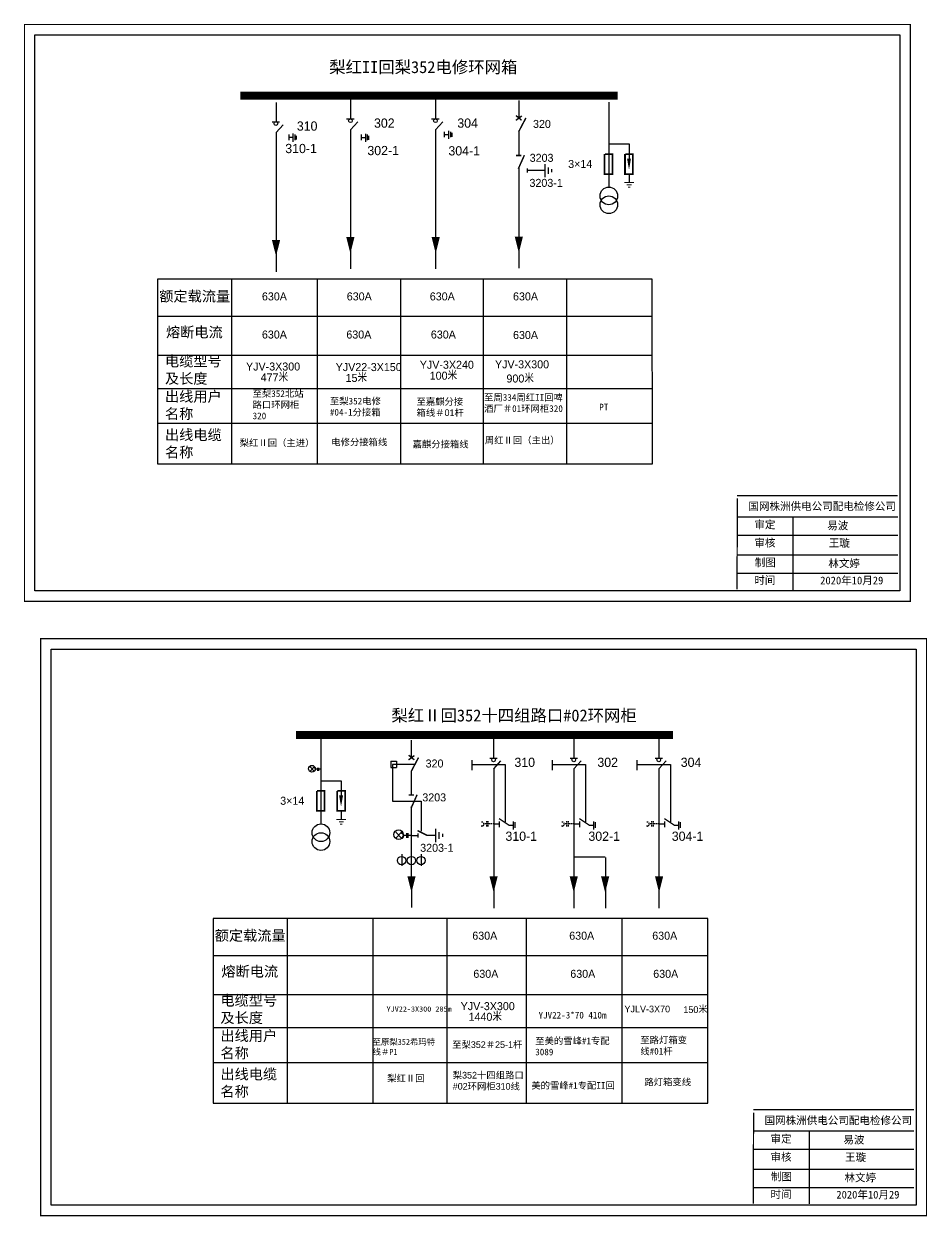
# Model space of a CAD drawing. Extents: x -42 to 505, y -336 to -58.
# Drawn here: x 235.4 to 363.3, y -226.7 to -57.8 of the extents above; entities that cross this region are included whole.
import ezdxf

# ---------------------------------------------------------------- set-up
doc = ezdxf.new("R2010")
doc.units = 0
doc.header["$LTSCALE"] = 0.774411
doc.linetypes.add('DASHED', pattern=[0.45, 0.3, -0.15])
doc.linetypes.add('HIDDEN', pattern=[0.375, 0.25, -0.125])
doc.layers.get('0').update_dxf_attribs({"linetype": 'CONTINUOUS'})
doc.layers.add('1', color=7, linetype='CONTINUOUS')
doc.layers.add('F11', color=7, linetype='CONTINUOUS')
doc.styles.add('HZ', font='')
doc.styles.add('hztxt_txtstyle_0.00_0_0', font='', dxfattribs={"bigfont": 'hztxt.shx'})
doc.styles.add('hztxt_txtstyle_1.67_0_0', font='', dxfattribs={"height": 1.668838, "bigfont": 'hztxt.shx'})
doc.styles.add('hztxt_txtstyle_1.69_0_0', font='', dxfattribs={"height": 1.687901, "bigfont": 'hztxt.shx'})
doc.styles.add('hztxt_txtstyle_2.00_0_0', font='', dxfattribs={"height": 2, "bigfont": 'hztxt.shx'})
doc.styles.add('hztxt_txtstyle_2.70_0_0', font='simkai.ttf', dxfattribs={"height": 2.7})
doc.styles.add('hztxt_txtstyle_3.00_0_0', font='', dxfattribs={"height": 3})
doc.styles.add('KaiTi_GB2312_txtstyle_1.09_0_0', font='simkai_0.ttf', dxfattribs={"height": 1.0944})
doc.styles.add('字体', font='simkai_0.ttf', dxfattribs={"height": 2.5})
doc.styles.get('HZ').set_extended_font_data('SimSun')
doc.styles.get('hztxt_txtstyle_0.00_0_0').set_extended_font_data('hztxt')
doc.styles.get('hztxt_txtstyle_1.67_0_0').set_extended_font_data('hztxt')
doc.styles.get('hztxt_txtstyle_1.69_0_0').set_extended_font_data('hztxt')
doc.styles.get('hztxt_txtstyle_2.00_0_0').set_extended_font_data('hztxt')
doc.styles.get('hztxt_txtstyle_3.00_0_0').set_extended_font_data('SimSun')

# ---------------------------------------------------------------- blocks, each defined once
blk = doc.blocks.new('JD')
for points in [[(-2, 0.2), (-2, -0.2), (2, 0.2), (2, -0.2)], [(1, -1.2), (1, -0.8), (-1, -1.2), (-1, -0.8)], [(-0.5, -1.8), (-0.5, -2.2), (0.5, -1.8), (0.5, -2.2)]]:
    blk.add_trace(points)

msp = doc.modelspace()

# ---------------------------------------------------------------- linework, layer by layer
for p, q in [((305.45, -68.69), (305.45, -71.2)), ((318.2, -68.93), (318.2, -81.02)), ((305.45, -73.06), (305.45, -76.43)), ((318.19, -74.85), (321.08, -74.85)), ((321.08, -74.85), (321.08, -76.96)), ((305.45, -78.11), (305.45, -88.06)), ((306.67, -78.58), (309.17, -78.58)), ((321.08, -79.18), (321.08, -80.27)), ((305.45, -89.4), (305.45, -92.43)), ((277.41, -159.13), (277.41, -171.22)), ((290.24, -159.29), (290.24, -161.79)), ((287.34, -162.26), (287.34, -163.17)), ((287.34, -162.26), (288.15, -162.26)), ((287.34, -163.17), (288.15, -163.17)), ((290.65, -162.74), (287.6, -162.74)), ((287.6, -162.74), (287.6, -167.93)), ((288.15, -162.26), (288.15, -163.17)), ((290.24, -163.65), (290.24, -167.02)), ((277.4, -165.05), (280.29, -165.05)), ((280.29, -165.05), (280.29, -167.16)), ((287.6, -167.93), (291.62, -167.93)), ((290.24, -168.7), (290.24, -178.65)), ((291.62, -167.93), (291.62, -172.21)), ((280.29, -169.38), (280.29, -170.47)), ((290.24, -172.79), (291.18, -172.79)), ((292.41, -172.76), (293.69, -172.76)), ((288.89, -175.45), (288.89, -177.11)), ((291.65, -175.45), (291.65, -177.11)), ((290.25, -179.99), (290.25, -183.02))]:
    msp.add_line(p, q)
at = {"linetype": 'ByBlock'}
for p, q in [((254.31, -94.01), (254.31, -120.17)), ((270.72, -94.01), (254.31, -94.01)), ((264.79, -93.95), (264.79, -120.17)), ((324.38, -94.01), (270.72, -94.01)), ((276.92, -93.95), (276.92, -120.17)), ((288.71, -93.95), (288.71, -120.17)), ((300.42, -93.95), (300.42, -120.17)), ((312.21, -93.95), (312.21, -120.17)), ((324.39, -120.17), (324.38, -94.01)), ((254.41, -99.24), (324.38, -99.24)), ((254.41, -104.76), (324.38, -104.76)), ((254.41, -109.47), (324.38, -109.47)), ((254.41, -114.42), (324.38, -114.42)), ((254.31, -120.17), (324.39, -120.17)), ((272.64, -184.5), (272.64, -210.72)), ((284.77, -184.5), (284.77, -210.72)), ((295.27, -184.5), (295.27, -210.72)), ((306.51, -184.59), (306.51, -210.81)), ((320.06, -184.5), (320.06, -210.72)), ((262.26, -189.79), (332.23, -189.79)), ((262.26, -195.31), (332.23, -195.31)), ((262.26, -200.02), (332.23, -200.02)), ((262.26, -204.97), (332.23, -204.97))]:
    msp.add_line(p, q, dxfattribs=at)
at = {"color": 0, "linetype": 'Continuous'}
for p, q in [((336.39, -127.65), (359.14, -127.65)), ((344.3, -127.6), (344.28, -137.99)), ((336.39, -130.24), (359.14, -130.24)), ((336.39, -133.07), (359.14, -133.07)), ((336.39, -135.66), (359.14, -135.66)), ((338.68, -214.65), (361.43, -214.65)), ((346.59, -214.6), (346.58, -224.99)), ((338.68, -217.24), (361.43, -217.24)), ((338.68, -220.07), (361.43, -220.07)), ((338.68, -222.66), (361.43, -222.66))]:
    msp.add_line(p, q, dxfattribs=at)
at = {"linetype": 'Continuous'}
for p, q in [((275.91, -163.09), (276.46, -163.68)), ((276.46, -163.09), (275.91, -163.68)), ((288.85, -172.32), (288.07, -173.17)), ((288.07, -172.32), (288.85, -173.17)), ((313.29, -175.81), (317.71, -175.81)), ((278.57, -184.56), (262.16, -184.56)), ((262.16, -184.56), (262.16, -210.72)), ((332.23, -184.56), (278.57, -184.56)), ((332.23, -210.72), (332.23, -184.56)), ((262.16, -210.72), (332.24, -210.72))]:
    msp.add_line(p, q, dxfattribs=at)
at = {"color": 0, "linetype": 'Continuous', "const_width": 0.182}
for points in [[(235.45, -57.93), (360.93, -57.93), (360.93, -139.63), (235.45, -139.63)], [(237.74, -144.93), (363.22, -144.93), (363.22, -226.63), (237.74, -226.63)]]:
    msp.add_lwpolyline(points, close=True, dxfattribs=at)
at = {"color": 0, "linetype": 'Continuous'}
for points in [[(236.92, -59.4), (359.45, -59.4), (359.45, -138.15), (236.92, -138.15)], [(239.21, -146.4), (361.74, -146.4), (361.74, -225.15), (239.21, -225.15)]]:
    msp.add_lwpolyline(points, close=True, dxfattribs=at)
for points, const_width in [([(266.04, -68.01), (319.46, -68.01)], 1.13), ([(305.06, -70.82), (305.86, -71.49)], 0.204), ([(305.06, -71.5), (305.89, -70.88)], 0.204), ([(305.45, -73.11), (306.47, -71.17)], 0.204), ([(305.08, -76.48), (305.83, -76.48)], 0.204), ([(305.4, -78.36), (306.26, -76.44)], 0.204), ([(317.62, -76.29), (317.62, -79.11), (318.75, -79.11), (318.75, -76.29), (317.66, -76.29)], 0.238), ([(320.51, -76.29), (320.51, -79.11), (321.64, -79.11), (321.64, -76.29), (320.55, -76.29)], 0.238), ([(306.66, -78.29), (306.66, -78.92)], 0.204), ([(273.89, -158.55), (327.3, -158.55)], 1.13), ([(289.85, -162.1), (290.68, -161.47)], 0.204), ([(289.86, -161.42), (290.66, -162.08)], 0.204), ([(290.24, -163.7), (291.26, -161.77)], 0.204), ([(276.84, -166.49), (276.84, -169.31), (277.96, -169.31), (277.96, -166.49), (276.87, -166.49)], 0.238), ([(279.73, -166.49), (279.73, -169.31), (280.85, -169.31), (280.85, -166.49), (279.76, -166.49)], 0.238), ([(289.87, -167.07), (290.63, -167.07)], 0.204), ([(290.2, -168.95), (291.06, -167.03)], 0.204), ([(291.13, -172.11), (292.49, -172.79)], 0.204), ([(291.18, -172.48), (291.18, -173.1)], 0.204)]:
    msp.add_lwpolyline(points, dxfattribs=dict(const_width=const_width))
for points, format in [([(321.08, -76.93, 0.555, 0, 0), (321.08, -78.51, 0, 0, 0)], "xyseb"), ([(281.61, -88.05, 1.16, 0, 0), (281.61, -90.35, 0, 0, 0)], "xyseb"), ([(293.7, -88.05, 1.16, 0, 0), (293.7, -90.35, 0, 0, 0)], "xyseb"), ([(305.47, -87.99, 1.16, 0, 0), (305.47, -90.29, 0, 0, 0)], "xyseb"), ([(271.08, -88.46, 1.16, 0, 0), (271.08, -90.76, 0, 0, 0)], "xyseb"), ([(280.29, -167.13, 0.555, 0, 0), (280.29, -168.71, 0, 0, 0)], "xyseb"), ([(288.76, -172.43, -0.877934), (288.78, -173.26)], "xyb"), ([(290.27, -178.58, 1.16, 0, 0), (290.27, -180.88, 0, 0, 0)], "xyseb"), ([(301.9, -178.58, 1.16, 0, 0), (301.9, -180.88, 0, 0, 0)], "xyseb"), ([(313.25, -178.58, 1.16, 0, 0), (313.25, -180.88, 0, 0, 0)], "xyseb"), ([(317.7, -178.6, 1.16, 0, 0), (317.7, -180.9, 0, 0, 0)], "xyseb"), ([(325.34, -178.58, 1.16, 0, 0), (325.34, -180.88, 0, 0, 0)], "xyseb")]:
    msp.add_lwpolyline(points, format=format)
at = {"color": 0, "linetype": 'Continuous', "const_width": 0.182}
for points in [[(336.44, -125.05), (336.37, -137.95)], [(336.39, -124.65), (359.14, -124.65)], [(338.73, -212.05), (338.67, -224.94)], [(338.68, -211.65), (361.43, -211.65)]]:
    msp.add_lwpolyline(points, dxfattribs=at)
for points in [[(289.55, -172.78), (289.13, -172.78)], [(289.55, -172.49), (289.55, -173.11)], [(289.75, -172.49), (289.75, -173.11)], [(290.24, -172.78), (289.75, -172.78)]]:
    msp.add_lwpolyline(points)
for centre, radius in [((318.22, -82.21), 1.25), ((318.22, -83.46), 1.25), ((277.44, -172.41), 1.25), ((277.44, -173.66), 1.25), ((288.86, -176.35), 0.589), ((290.26, -176.35), 0.589), ((291.62, -176.35), 0.589)]:
    msp.add_circle(centre, radius)
at = {"linetype": 'Continuous'}
for centre, radius in [((276.17, -163.34), 0.47), ((288.43, -172.68), 0.672)]:
    msp.add_circle(centre, radius, dxfattribs=at)
at = {"layer": '1'}
for points in [[(276.39, -163.16, -0.877934), (276.41, -163.74)], [(276.39, -163.16, -0.877934), (276.4, -163.73)], [(288.76, -172.42, -0.877934), (288.77, -173.25)]]:
    msp.add_lwpolyline(points, format="xyb", dxfattribs=at)
for points in [[(276.95, -163.41), (276.65, -163.41)], [(276.95, -163.21), (276.95, -163.64)], [(277.09, -163.21), (277.09, -163.64)], [(277.43, -163.41), (277.09, -163.41)]]:
    msp.add_lwpolyline(points, dxfattribs=at)
at = {"layer": 'F11', "lineweight": -3}
for p, q in [((271.08, -68.99), (271.08, -71.68)), ((281.63, -68.58), (281.63, -71.27)), ((293.67, -68.58), (293.67, -71.27)), ((270.54, -71.71), (271.59, -71.71)), ((271.09, -73.24), (272.11, -72.12)), ((281.08, -71.3), (282.14, -71.3)), ((281.63, -72.83), (282.66, -71.71)), ((293.12, -71.3), (294.18, -71.3)), ((293.67, -72.83), (294.69, -71.71)), ((271.09, -73.24), (271.09, -92.96)), ((272.87, -73.52), (272.87, -74.3)), ((272.92, -73.91), (273.48, -73.91)), ((273.48, -73.39), (273.48, -74.53)), ((273.73, -73.51), (273.73, -74.32)), ((273.93, -73.7), (273.93, -74.24)), ((281.63, -72.83), (281.63, -92.55)), ((283.12, -73.53), (283.12, -74.31)), ((283.17, -73.92), (283.73, -73.92)), ((283.73, -73.4), (283.73, -74.54)), ((283.98, -73.52), (283.98, -74.33)), ((284.18, -73.71), (284.18, -74.25)), ((293.67, -72.83), (293.67, -92.55)), ((294.91, -73.11), (294.91, -73.9)), ((294.96, -73.51), (295.52, -73.51)), ((295.52, -72.98), (295.52, -74.13)), ((295.77, -73.11), (295.77, -73.91)), ((295.97, -73.29), (295.97, -73.84)), ((301.9, -159.11), (301.9, -161.8)), ((313.27, -159.11), (313.27, -161.8)), ((325.31, -159.11), (325.31, -161.8)), ((298.8, -162.11), (298.8, -163.55)), ((301.36, -161.83), (302.41, -161.83)), ((310.17, -162.11), (310.17, -163.55)), ((312.73, -161.83), (313.78, -161.83)), ((322.21, -162.11), (322.21, -163.55)), ((324.77, -161.83), (325.82, -161.83)), ((298.8, -162.74), (303.54, -162.74)), ((301.91, -163.36), (302.93, -162.24)), ((301.91, -163.36), (301.91, -183.08)), ((303.54, -162.75), (303.54, -170.85)), ((310.17, -162.74), (314.91, -162.74)), ((313.28, -163.36), (314.3, -162.24)), ((313.28, -163.36), (313.28, -183.08)), ((314.91, -162.75), (314.91, -170.85)), ((322.21, -162.74), (326.95, -162.74)), ((325.32, -163.36), (326.34, -162.24)), ((325.32, -163.36), (325.32, -183.08)), ((326.95, -162.75), (326.95, -170.85)), ((302.7, -170.39), (304.11, -171.32)), ((314.07, -170.39), (315.48, -171.32)), ((326.11, -170.39), (327.52, -171.32)), ((301.92, -171.17), (302.64, -171.17)), ((302.7, -170.82), (302.7, -171.61)), ((304.11, -171.32), (304.67, -171.32)), ((304.67, -170.8), (304.67, -171.95)), ((304.92, -170.92), (304.92, -171.73)), ((313.29, -171.17), (314.01, -171.17)), ((314.07, -170.82), (314.07, -171.61)), ((315.48, -171.32), (316.04, -171.32)), ((316.04, -170.8), (316.04, -171.95)), ((316.29, -170.92), (316.29, -171.73)), ((325.33, -171.17), (326.05, -171.17)), ((326.11, -170.82), (326.11, -171.61)), ((327.52, -171.32), (328.08, -171.32)), ((328.08, -170.8), (328.08, -171.95)), ((328.33, -170.92), (328.33, -171.73)), ((317.73, -175.91), (317.73, -183.1))]:
    msp.add_line(p, q, dxfattribs=at)
at = {"layer": 'F11', "linetype": 'HIDDEN', "lineweight": -3}
for p, q in [((300.87, -171.15), (300.51, -171.15)), ((300.87, -170.77), (300.87, -171.51)), ((301.09, -170.77), (301.09, -171.51)), ((301.96, -171.15), (301.15, -171.15)), ((312.24, -171.15), (311.88, -171.15)), ((312.24, -170.77), (312.24, -171.51)), ((312.46, -170.77), (312.46, -171.51)), ((313.32, -171.15), (312.51, -171.15)), ((324.28, -171.15), (323.92, -171.15)), ((324.28, -170.77), (324.28, -171.51)), ((324.5, -170.77), (324.5, -171.51)), ((325.36, -171.15), (324.55, -171.15))]:
    msp.add_line(p, q, dxfattribs=at)
at = {"layer": 'F11', "lineweight": -3}
for centre in [(271.06, -71.97), (281.61, -71.56), (293.65, -71.56), (301.89, -162.09), (313.25, -162.09), (325.29, -162.09)]:
    msp.add_circle(centre, 0.26, dxfattribs=at)
at = {"layer": 'F11', "linetype": 'HIDDEN', "lineweight": -3}
for centre in [(300.26, -171.18), (311.63, -171.18), (323.67, -171.18)]:
    msp.add_arc(centre, 0.279, 242.566, 111.7046, dxfattribs=at)

# ---------------------------------------------------------------- block references
at = {"xscale": 0.4759243764425634, "yscale": 0.4759243764425634, "zscale": 0.4759243765269899, "rotation": 90}
for p in [(309.19, -78.62), (293.71, -172.8)]:
    msp.add_blockref('JD', p, dxfattribs=at)
at = {"xscale": 0.3331470635558631, "yscale": 0.3331470635097418, "zscale": 0.333147063568893}
for p in [(321.1, -80.32), (280.31, -170.52)]:
    msp.add_blockref('JD', p, dxfattribs=at)

# ---------------------------------------------------------------- texts
for s, height, style, p in [('320', 1.133, 'hztxt_txtstyle_2.00_0_0', (307.48, -72.58)), ('3203', 1.133, 'hztxt_txtstyle_2.00_0_0', (307.01, -77.38)), ('3×14', 1.133, 'hztxt_txtstyle_2.00_0_0', (312.46, -78.25)), ('3203-1', 1.133, 'hztxt_txtstyle_2.00_0_0', (306.98, -80.93)), ('梨红Ⅱ回352十四组路口#02环网柜', 1.6997, 'hztxt_txtstyle_3.00_0_0', (287.42, -156.65)), ('320', 1.133, 'hztxt_txtstyle_2.00_0_0', (292.27, -163.17)), ('3203', 1.133, 'hztxt_txtstyle_2.00_0_0', (291.8, -167.97)), ('3×14', 1.133, 'hztxt_txtstyle_2.00_0_0', (271.67, -168.45)), ('3203-1', 1.133, 'hztxt_txtstyle_2.00_0_0', (291.5, -175.11)), ('630A', 1.133, 'hztxt_txtstyle_2.00_0_0', (298.88, -187.56)), ('630A', 1.133, 'hztxt_txtstyle_2.00_0_0', (312.61, -187.56)), ('630A', 1.133, 'hztxt_txtstyle_2.00_0_0', (324.37, -187.56)), ('630A', 1.133, 'hztxt_txtstyle_2.00_0_0', (299.03, -192.96)), ('630A', 1.133, 'hztxt_txtstyle_2.00_0_0', (312.76, -192.96)), ('630A', 1.133, 'hztxt_txtstyle_2.00_0_0', (324.51, -192.96)), ('YJV22-3X300 285m', 0.7365, 'HZ', (286.74, -197.75)), ('YJV-3X300', 1.133, 'hztxt_txtstyle_2.00_0_0', (297.23, -197.54)), ('YJLV-3X70', 0.956, 'hztxt_txtstyle_1.69_0_0', (320.43, -197.86)), ('150米', 0.956, 'hztxt_txtstyle_1.69_0_0', (328.77, -197.95)), ('1440米', 1.133, 'hztxt_txtstyle_2.00_0_0', (298.35, -199.05))]:
    msp.add_text(s, height=height, dxfattribs=dict(style=style)).set_placement(p)
at = {"linetype": 'ByBlock', "style": 'hztxt_txtstyle_2.00_0_0'}
for s, height, p in [('630A', 1.133, (269.08, -97.01)), ('630A', 1.133, (281.1, -97.01)), ('630A', 1.133, (281.1, -97.01)), ('630A', 1.133, (292.86, -97.01)), ('630A', 1.133, (304.65, -97.01)), ('630A', 1.133, (269.08, -102.41)), ('630A', 1.133, (281.04, -102.41)), ('630A', 1.133, (293.01, -102.41)), ('630A', 1.133, (304.65, -102.48)), ('YJV-3X300', 1.133, (266.83, -106.94)), ('YJV22-3X150', 1.1332, (279.53, -107.02)), ('YJV-3X240', 1.133, (291.44, -106.69)), ('YJV-3X300', 1.133, (302.09, -106.63)), ('477米', 1.133, (268.9, -108.48)), ('15米', 1.133, (280.93, -108.56)), ('100米', 1.133, (292.85, -108.24)), ('900米', 1.133, (303.72, -108.64))]:
    msp.add_text(s, height=height, dxfattribs=at).set_placement(p)
at = {"linetype": 'ByBlock', "attachment_point": 1}
for s, insert, char_height, width, style in [('{\\fSimSun|b0|i0|c134|p2;梨红II回梨352电修环网箱}', (278.61, -63.11), 1.6997, 35.0115, 'hztxt_txtstyle_0.00_0_0'), ('{\\f\uffbfﾬￌﾣﾤ_GB2312|b0|i0|c134|p49;额定载流量}', (254.54, -95.68), 1.4731, 16.2815, 'hztxt_txtstyle_0.00_0_0'), ('{\\f\uffbfﾬￌﾣﾤ_GB2312|b0|i0|c134|p49;熔断电流}', (255.49, -100.77), 1.4731, 16.2815, 'hztxt_txtstyle_0.00_0_0'), ('{\\f\uffbfﾬￌﾣﾤ_GB2312|b0|i0|c134|p49;电缆型号及长度}', (255.35, -104.88), 1.4731, 8.2148, 'hztxt_txtstyle_0.00_0_0'), ('{\\f\uffbfﾬￌﾣﾤ_GB2312|b0|i0|c134|p49;出线用户名称}', (255.35, -109.88), 1.4731, 8.2148, 'hztxt_txtstyle_0.00_0_0'), ('\\pt11.662;{\\fKaiTi_GB2312|b0|i0|c134|p49;至梨352北站路口环网柜320}', (267.76, -109.74), 0.9455, 8.3893, 'hztxt_txtstyle_0.00_0_0'), ('{\\fSimSun|b0|i0|c134|p2;至梨352电修#04-1分接箱}', (278.71, -110.8), 0.9455, 8.437, 'hztxt_txtstyle_0.00_0_0'), ('{\\f\uffbfﾬￌﾣﾤ_GB2312|b0|i0|c134|p49;至嘉麒分接箱线＃01杆}', (290.98, -110.87), 0.9455, 7.1296, 'hztxt_txtstyle_0.00_0_0'), ('{\\fSimSun|b0|i0|c134|p2;至周334周红II回啤酒厂＃01环网柜320}', (300.55, -110.28), 0.9455, 11.4875, 'hztxt_txtstyle_0.00_0_0'), ('{\\f\uffbfﾬￌﾣﾤ_GB2312|b0|i0|c134|p49;出线电缆名称}', (255.35, -115.32), 1.4731, 8.2148, 'hztxt_txtstyle_0.00_0_0'), ('{\\fSimSun|b0|i0|c134|p2;电修分接箱线}', (278.9, -116.61), 0.9455, 8.7335, 'hztxt_txtstyle_1.67_0_0'), ('{\\f\uffbfﾬￌﾣﾤ_GB2312|b0|i0|c134|p49;嘉麒分接箱线}', (290.42, -116.91), 0.9455, 10.2795, 'hztxt_txtstyle_0.00_0_0')]:
    msp.add_mtext(s, dxfattribs=dict(at, insert=insert, char_height=char_height, width=width, style=style))
at = {"linetype": 'DASHED', "attachment_point": 1}
for s, insert, char_height, width, style in [('{\\fSimSun|b0|i0|c134|p2;PT}', (316.87, -111.65), 0.9455, 12.961, 'hztxt_txtstyle_0.00_0_0'), ('{\\fFangSong|b0|i0|c134|p49;周红Ⅱ回（主出）}', (300.66, -116.34), 0.9455, 11.6744, 'hztxt_txtstyle_1.67_0_0'), ('{\\fFangSong|b0|i0|c134|p49;梨红Ⅱ回（主进）}', (265.93, -116.71), 0.9455, 11.6744, 'hztxt_txtstyle_0.00_0_0'), ('{\\f\uffbfﾬￌﾣﾤ_GB2312|b0|i0|c134|p49;额定载流量}', (262.39, -186.23), 1.4731, 16.2815, 'hztxt_txtstyle_0.00_0_0'), ('{\\f\uffbfﾬￌﾣﾤ_GB2312|b0|i0|c134|p49;熔断电流}', (263.34, -191.32), 1.4731, 16.2815, 'hztxt_txtstyle_0.00_0_0'), ('{\\f\uffbfﾬￌﾣﾤ_GB2312|b0|i0|c134|p49;电缆型号及长度}', (263.2, -195.43), 1.4731, 8.2148, 'hztxt_txtstyle_0.00_0_0'), ('{\\f\uffbfﾬￌﾣﾤ_GB2312|b0|i0|c134|p49;出线用户名称}', (263.2, -200.43), 1.4731, 8.2148, 'hztxt_txtstyle_0.00_0_0'), ('{\\fSimSun|b0|i0|c134|p2;\\H0.8988x;至原梨352希玛特线＃P1}', (284.75, -201.61), 0.9455, 9.5455, 'hztxt_txtstyle_0.00_0_0'), ('{\\f\uffbfﾬￌﾣﾤ_GB2312|b0|i0|c134|p49;至梨352＃25-1杆}', (296.03, -201.95), 0.9455, 10.0257, 'hztxt_txtstyle_0.00_0_0'), ('{\\fSimSun|b0|i0|c134|p2;至路灯箱变线#01杆}', (322.68, -201.31), 0.9455, 7.6833, 'hztxt_txtstyle_0.00_0_0'), ('{\\f\uffbfﾬￌﾣﾤ_GB2312|b0|i0|c134|p49;出线电缆名称}', (263.2, -205.87), 1.4731, 8.2148, 'hztxt_txtstyle_0.00_0_0'), ('{\\fSimSun|b0|i0|c134|p2;梨红Ⅱ回}', (286.82, -206.71), 0.9455, 9.8183, 'hztxt_txtstyle_0.00_0_0'), ('{\\f\uffbfﾬￌﾣﾤ_GB2312|b0|i0|c134|p49;梨352十四组路口\\P#02环网柜310线}', (296.11, -206.28), 0.9455, 16.9039, 'hztxt_txtstyle_0.00_0_0'), ('{\\f\uffbfﾬￌﾣﾤ_GB2312|b0|i0|c134|p49;路灯箱变线}', (323.26, -207.25), 0.9455, 9.8183, 'hztxt_txtstyle_0.00_0_0')]:
    msp.add_mtext(s, dxfattribs=dict(at, insert=insert, char_height=char_height, width=width, style=style))
at = {"color": 0, "linetype": 'Continuous', "attachment_point": 1}
for s, insert, char_height, width, style in [('国网株洲供电公司配电检修公司', (337.99, -125.62), 1.0944, 29.9201, '字体'), ('\\f\uffbfﾬￌﾣﾤ_GB2312|b0|i0|c134|p49;审定', (338.83, -128.22), 1.0944, 8.5588, '字体'), ('易波', (349.16, -128.35), 1.094, 8.5588, '字体'), ('\\f\uffbfﾬￌﾣﾤ_GB2312|b0|i0|c134|p49;审核', (338.83, -130.8), 1.0944, 8.5588, '字体'), ('\\f\uffbfﾬￌﾣﾤ_GB2312|b0|i0|c134|p49;制图', (338.89, -133.58), 1.0944, 8.5588, '字体'), ('\\f\uffbfﾬￌﾣﾤ_GB2312|b0|i0|c134|p49;时间', (338.83, -136.09), 1.0944, 8.5588, '字体'), ('YJV22-3*70 410m', (308.26, -197.78), 0.9437, 15.2134, 'hztxt_txtstyle_2.70_0_0'), ('{\\fSimSun|b0|i0|c134|p2;至美的雪峰#1专配3089}', (307.8, -201.42), 0.9437, 11.5875, 'hztxt_txtstyle_2.70_0_0'), ('{\\fSimSun|b0|i0|c134|p2;美的雪峰#1专配II回}', (307.24, -207.74), 0.9437, 12.6737, 'hztxt_txtstyle_2.70_0_0'), ('国网株洲供电公司配电检修公司', (340.28, -212.61), 1.0944, 29.9201, '字体'), ('\\f\uffbfﾬￌﾣﾤ_GB2312|b0|i0|c134|p49;审定', (341.12, -215.22), 1.0944, 8.5588, '字体'), ('易波', (351.45, -215.35), 1.094, 8.5588, '字体'), ('\\f\uffbfﾬￌﾣﾤ_GB2312|b0|i0|c134|p49;审核', (341.12, -217.79), 1.0944, 8.5588, '字体'), ('\\f\uffbfﾬￌﾣﾤ_GB2312|b0|i0|c134|p49;制图', (341.18, -220.57), 1.0944, 8.5588, '字体'), ('\\f\uffbfﾬￌﾣﾤ_GB2312|b0|i0|c134|p49;时间', (341.12, -223.09), 1.0944, 8.5588, '字体')]:
    msp.add_mtext(s, dxfattribs=dict(at, insert=insert, char_height=char_height, width=width, style=style))
at = {"color": 7, "linetype": 'Continuous', "char_height": 1.094, "attachment_point": 1, "style": 'KaiTi_GB2312_txtstyle_1.09_0_0'}
for s, insert, width in [('王璇', (349.38, -130.82), 8.5588), ('林文婷', (349.31, -133.72), 8.5588), ('2020年10月29', (348.16, -136.13), 16.0081), ('王璇', (351.67, -217.82), 8.5588), ('林文婷', (351.6, -220.72), 8.5588), ('2020年10月29', (350.45, -223.13), 16.0081)]:
    msp.add_mtext(s, dxfattribs=dict(at, insert=insert, width=width))
at = {"layer": 'F11', "lineweight": -3, "char_height": 1.3076, "width": 11.0152, "attachment_point": 1, "style": 'hztxt_txtstyle_0.00_0_0'}
for s, insert in [('\\pl2.30793;310', (271.72, -71.66)), ('\\pl2.30793;302', (282.65, -71.24)), ('\\pl2.30793;304', (294.45, -71.24)), ('\\pl2.30793;310-1', (270.08, -74.84)), ('\\pl2.30793;302-1', (281.71, -75.13)), ('\\pl2.30793;304-1', (293.19, -75.17)), ('\\pl2.30793;310', (302.54, -161.78)), ('\\pl2.30793;302', (314.29, -161.78)), ('\\pl2.30793;304', (326.1, -161.78)), ('\\pl2.30793;310-1', (301.27, -172.25)), ('\\pl2.30793;302-1', (313.02, -172.25)), ('\\pl2.30793;304-1', (324.83, -172.25))]:
    msp.add_mtext(s, dxfattribs=dict(at, insert=insert))

doc.saveas('drawing.dxf')
